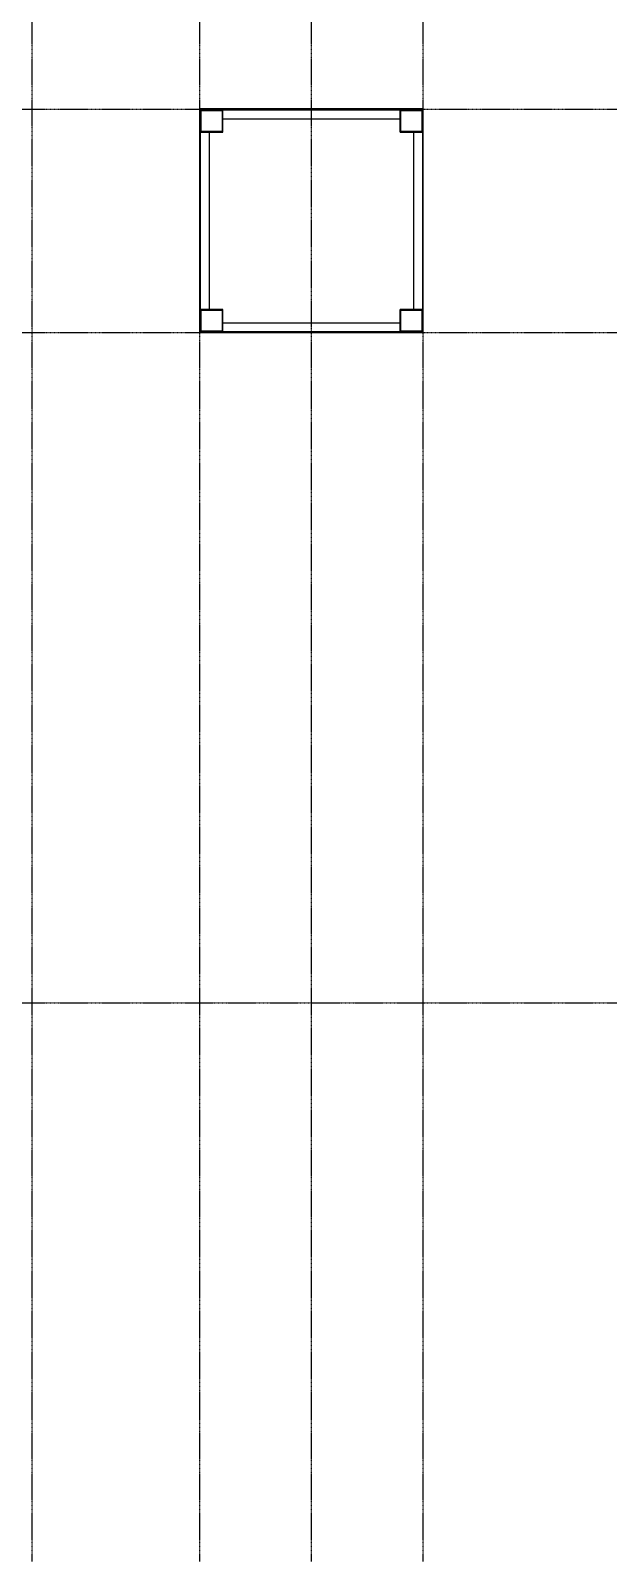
# Model space of a CAD drawing. Header units: millimetres. Extents: x -57554 to 16546, y 2142 to 98430.
# Drawn here: x -23353 to -20768, y 71792 to 78644 of the extents above; entities that cross this region are included whole.
import ezdxf

# ---------------------------------------------------------------- set-up
doc = ezdxf.new("R2010")
doc.units = ezdxf.units.MM
doc.linetypes.add('DXK_LINE_DOT3', pattern=[5.9187, 2.979, -0.9799, 0.9799, -0.9799])

msp = doc.modelspace()

# ---------------------------------------------------------------- linework, layer by layer
at = {"color": 1, "linetype": 'DXK_LINE_DOT3'}
for p, q in [((-23346.4, 71792.5), (-23346.4, 84292.5)), ((-22596.4, 71792.5), (-22596.4, 84292.5)), ((-22096.4, 71792.5), (-22096.4, 84292.5)), ((-21596.4, 71792.5), (-21596.4, 84292.5)), ((-32096.4, 78292.5), (-10096.4, 78292.5)), ((-32096.4, 77292.5), (-10096.4, 77292.5)), ((-32096.4, 74292.5), (-10096.4, 74292.5))]:
    msp.add_line(p, q, dxfattribs=at)
at = {"color": 2, "linetype": 'Continuous'}
for p, q in [((-22593.9, 78292.5), (-22596.9, 78292.5)), ((-22596.9, 78292.5), (-22596.9, 77292.5)), ((-22596.4, 78294), (-22596.4, 78291)), ((-21596.4, 78294), (-22596.4, 78294)), ((-22596.4, 78291), (-21596.4, 78291)), ((-22593.9, 77295.5), (-22593.9, 78292.5)), ((-22593.4, 78189.5), (-22593.4, 78289.5)), ((-22493.4, 78289.5), (-22593.4, 78289.5)), ((-22590.4, 78192.5), (-22590.4, 78286.5)), ((-22590.4, 78286.5), (-22496.4, 78286.5)), ((-22496.4, 78286.5), (-22496.4, 78192.5)), ((-22493.4, 78189.5), (-22493.4, 78289.5)), ((-22493.4, 78289.5), (-21699.4, 78289.5)), ((-22493.4, 78249.5), (-21699.4, 78249.5)), ((-21699.4, 78189.5), (-21699.4, 78289.5)), ((-21599.4, 78289.5), (-21699.4, 78289.5)), ((-21696.4, 78192.5), (-21696.4, 78286.5)), ((-21696.4, 78286.5), (-21602.4, 78286.5)), ((-21602.4, 78286.5), (-21602.4, 78192.5)), ((-21599.9, 78292.5), (-21599.9, 77295.5)), ((-21596.9, 78292.5), (-21599.9, 78292.5)), ((-21599.4, 78189.5), (-21599.4, 78289.5)), ((-21596.9, 77292.5), (-21596.9, 78292.5)), ((-21596.4, 78291), (-21596.4, 78294)), ((-22593.4, 77395.5), (-22593.4, 78189.5)), ((-22593.4, 78189.5), (-22493.4, 78189.5)), ((-22496.4, 78192.5), (-22590.4, 78192.5)), ((-22553.4, 77395.5), (-22553.4, 78189.5)), ((-21699.4, 78189.5), (-21599.4, 78189.5)), ((-21602.4, 78192.5), (-21696.4, 78192.5)), ((-21639.4, 77395.5), (-21639.4, 78189.5)), ((-22593.4, 77295.5), (-22593.4, 77395.5)), ((-22493.4, 77395.5), (-22593.4, 77395.5)), ((-22590.4, 77298.5), (-22590.4, 77392.5)), ((-22590.4, 77392.5), (-22496.4, 77392.5)), ((-22496.4, 77392.5), (-22496.4, 77298.5)), ((-22493.4, 77295.5), (-22493.4, 77395.5)), ((-21699.4, 77295.5), (-21699.4, 77395.5)), ((-21599.4, 77395.5), (-21699.4, 77395.5)), ((-21696.4, 77298.5), (-21696.4, 77392.5)), ((-21696.4, 77392.5), (-21602.4, 77392.5)), ((-21602.4, 77392.5), (-21602.4, 77298.5)), ((-21599.4, 77295.5), (-21599.4, 77395.5)), ((-22596.9, 77292.5), (-21596.9, 77292.5)), ((-21599.9, 77295.5), (-22593.9, 77295.5)), ((-22593.4, 77295.5), (-22493.4, 77295.5)), ((-22496.4, 77298.5), (-22590.4, 77298.5)), ((-22493.4, 77335.5), (-21699.4, 77335.5)), ((-21699.4, 77295.5), (-21599.4, 77295.5)), ((-21602.4, 77298.5), (-21696.4, 77298.5))]:
    msp.add_line(p, q, dxfattribs=at)

doc.saveas('drawing.dxf')
